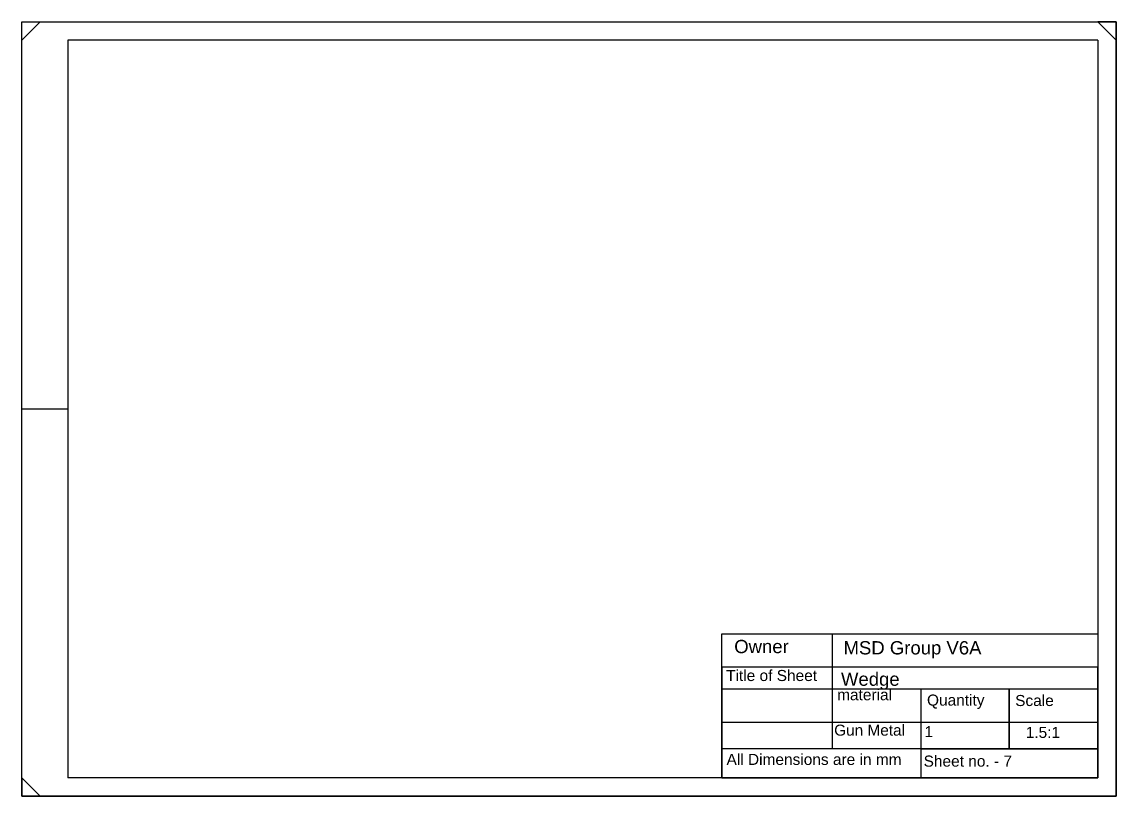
# Model space of a CAD drawing. Header units: millimetres. Extents: x -15074 to 21675, y -7568 to 6574.
# Drawn here: x -1092.6 to -694.6, y 3441.5 to 3722.9 of the extents above; entities that cross this region are included whole.
import ezdxf

# ---------------------------------------------------------------- set-up
doc = ezdxf.new("R2010")
doc.units = ezdxf.units.MM
doc.styles.get("Standard").update_dxf_attribs({"font": 'arial.ttf'})

msp = doc.modelspace()

# ---------------------------------------------------------------- linework, layer by layer
for p, q in [((-1092.569, 3716.22), (-1085.869, 3722.92)), ((-694.589, 3716.22), (-701.289, 3722.92)), ((-1075.819, 3716.22), (-1075.819, 3709.52)), ((-701.289, 3716.22), (-701.289, 3709.52)), ((-1092.569, 3582.22), (-1075.819, 3582.22)), ((-765.609, 3458.672), (-765.609, 3448.22)), ((-1092.569, 3448.22), (-1085.869, 3441.52))]:
    msp.add_line(p, q)
for points in [[(-1092.569, 3722.92), (-694.589, 3722.92), (-694.589, 3441.52), (-1092.569, 3441.52)], [(-837.969, 3500.48), (-701.289, 3500.48), (-701.289, 3448.22), (-837.969, 3448.22)], [(-837.969, 3448.22), (-701.289, 3448.22), (-701.289, 3488.42), (-837.969, 3488.42)], [(-837.969, 3448.22), (-701.289, 3448.22), (-701.289, 3480.38), (-837.969, 3480.38)], [(-733.449, 3480.38), (-765.609, 3480.38), (-765.609, 3458.672), (-733.449, 3458.672)], [(-701.289, 3480.38), (-733.449, 3480.38), (-733.449, 3458.672), (-701.289, 3458.672)], [(-837.969, 3448.22), (-701.289, 3448.22), (-701.289, 3468.32), (-837.969, 3468.32)], [(-837.969, 3448.22), (-701.289, 3448.22), (-701.289, 3458.672), (-837.969, 3458.672)]]:
    msp.add_lwpolyline(points, close=True)
for points in [[(-1075.819, 3441.52), (-1092.569, 3441.52), (-1092.569, 3722.92), (-1075.819, 3722.92)], [(-1092.569, 3716.22), (-1092.569, 3722.92), (-694.589, 3722.92), (-694.589, 3716.22)], [(-701.289, 3441.52), (-694.589, 3441.52), (-694.589, 3722.92), (-701.289, 3722.92)], [(-1075.819, 3716.22), (-1075.819, 3448.22)], [(-701.289, 3716.22), (-1075.819, 3716.22)], [(-701.289, 3716.22), (-701.289, 3448.22)], [(-797.769, 3458.672), (-797.769, 3500.48), (-701.289, 3500.48), (-701.289, 3448.22), (-797.769, 3448.22)], [(-1092.569, 3448.22), (-1092.569, 3441.52), (-694.589, 3441.52), (-694.589, 3448.22)], [(-701.289, 3448.22), (-1075.819, 3448.22)]]:
    msp.add_lwpolyline(points)

# ---------------------------------------------------------------- texts
at = {"attachment_point": 1}
for s, width, gutter_width, heights, insert, char_height in [(' Owner', 33.91382, 10.05, [0], (-835.361, 3498.301), 4.824), ('MSD Group V6A', 75.53534, 10.05, [0], (-793.74, 3497.839), 4.824), ('Title of Sheet', 36.68859, 10.05, [0], (-836.44, 3487.365), 4.02), ('Wedge', 102.00488, 10.05, [0], (-794.665, 3486.441), 4.824), ('material', 30.44321, 10.05, [0], (-796.052, 3480.38), 4.02), ('Quantity', 26.9769, 10.05, [0], (-763.372, 3478.432), 4.02), ('Scale', 27.74767, 10.05, [0], (-731.308, 3478.278), 4.02), ('Gun Metal', 30.07162, 12.5, [0], (-797.14, 3467.492), 4), ('1', 27.77444, 12.5, [0], (-764.25, 3466.971), 4), ('\\pxi-3,l4,t4;1.5:1', 27.43458, 10.05, [0], (-731.482, 3466.693), 4.02), ('All Dimensions are in mm', 77.61674, 10.05, [0], (-836.286, 3456.868), 4.02), ('Sheet no. - 7', 58.42427, 10.05, [1.456], (-764.605, 3456.252), 4.02)]:
    msp.add_mtext_dynamic_manual_height_columns(s, width=width, gutter_width=gutter_width, heights=heights, dxfattribs=dict(at, insert=insert, char_height=char_height))

doc.saveas('drawing.dxf')
